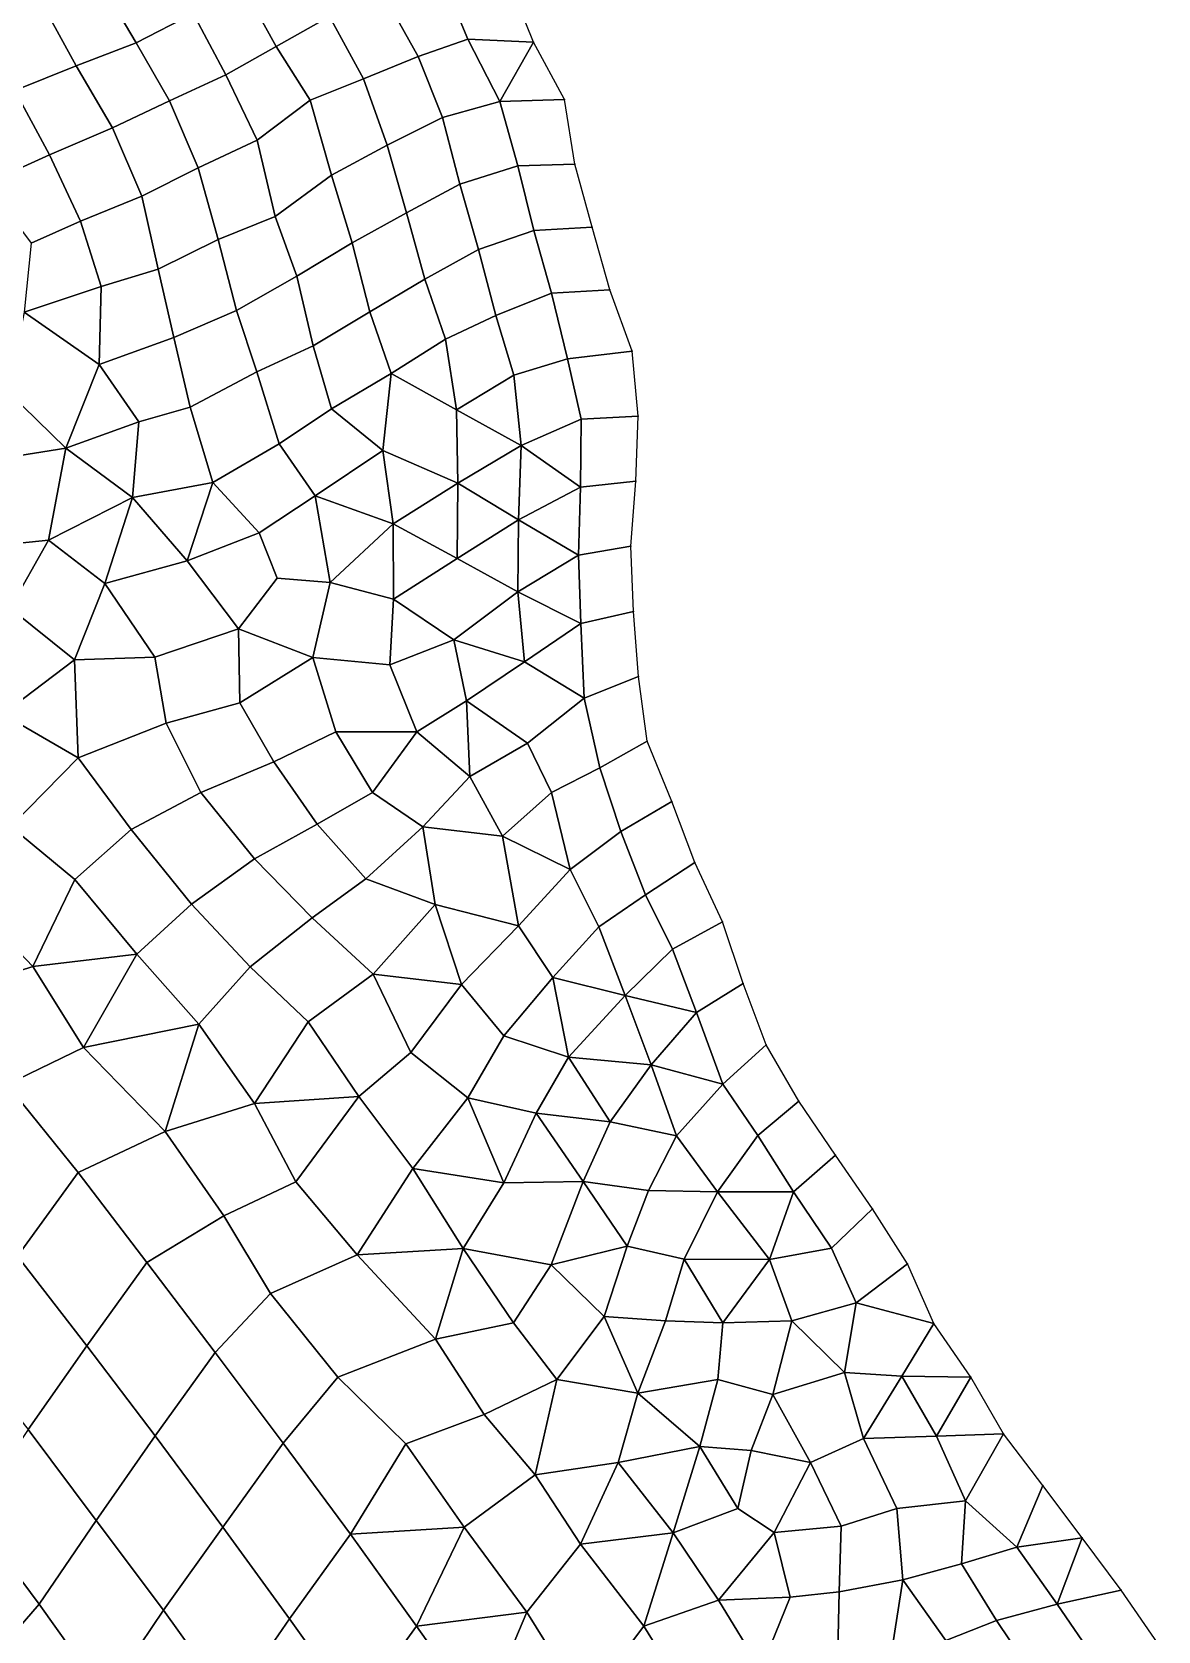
# Model space of a CAD drawing. Extents: x 727294 to 731543, y 8575035 to 8579824.
# Drawn here: x 730282.4 to 730627.6, y 8577800 to 8578290 of the extents above; entities that cross this region are included whole.
import ezdxf

# ---------------------------------------------------------------- set-up
doc = ezdxf.new("R2010")
doc.units = 0
for name, color, linetype in [('MESH_BOUND', 25, 'CONTINUOUS'), ('MESH_ELEMS', 250, 'CONTINUOUS'), ('MESH_NODES', 18, 'CONTINUOUS')]:
    doc.layers.add(name, color=color, linetype=linetype)

msp = doc.modelspace()

# ---------------------------------------------------------------- linework, layer by layer
at = {"layer": 'MESH_BOUND', "color": 25}
for points in [[(730436.16, 8578286.85, 38.15), (730428.71, 8578305.41, 38.17)], [(730445.63, 8578269.25, 38.17), (730436.16, 8578286.85, 38.15)], [(730448.81, 8578249.5, 38.17), (730445.63, 8578269.25, 38.17)], [(730454.07, 8578230.21, 38.17), (730448.81, 8578249.5, 38.17)], [(730459.48, 8578210.95, 38.17), (730454.07, 8578230.21, 38.17)], [(730466.41, 8578192.22, 38.17), (730459.48, 8578210.95, 38.17)], [(730468.24, 8578172.3, 38.17), (730466.41, 8578192.22, 38.17)], [(730467.49, 8578152.32, 38.17), (730468.24, 8578172.3, 38.17)], [(730465.99, 8578132.38, 38.17), (730467.49, 8578152.32, 38.17)], [(730466.78, 8578112.4, 38.17), (730465.99, 8578132.38, 38.17)], [(730468.34, 8578092.46, 38.17), (730466.78, 8578112.4, 38.17)], [(730470.93, 8578072.65, 38.17), (730468.34, 8578092.46, 38.17)], [(730478.52, 8578054.15, 38.17), (730470.93, 8578072.65, 38.17)], [(730485.62, 8578035.46, 38.17), (730478.52, 8578054.15, 38.17)], [(730494.08, 8578017.34, 38.17), (730485.62, 8578035.46, 38.17)], [(730500.43, 8577998.37, 38.17), (730494.08, 8578017.34, 38.17)], [(730507.42, 8577979.65, 38.17), (730500.43, 8577998.37, 38.17)], [(730517.44, 8577962.35, 38.17), (730507.42, 8577979.65, 38.17)], [(730528.73, 8577945.83, 38.17), (730517.44, 8577962.35, 38.17)], [(730540.05, 8577929.35, 38.17), (730528.73, 8577945.83, 38.17)], [(730550.73, 8577912.46, 38.12), (730540.05, 8577929.35, 38.17)], [(730558.89, 8577894.23, 38.12), (730550.73, 8577912.46, 38.12)], [(730570.22, 8577877.75, 37.99), (730558.89, 8577894.23, 38.12)], [(730580.16, 8577860.41, 37.8), (730570.22, 8577877.75, 37.99)], [(730592.3, 8577844.52, 37.68), (730580.16, 8577860.41, 37.8)], [(730604.31, 8577828.53, 38.04), (730592.3, 8577844.52, 37.68)], [(730616.3, 8577812.52, 38.15), (730604.31, 8577828.53, 38.04)], [(730627.58, 8577796.01, 38.17), (730616.3, 8577812.52, 38.15)]]:
    msp.add_polyline3d(points, dxfattribs=at)
at = {"layer": 'MESH_ELEMS', "color": 179}
for points in [[(730321.19, 8578314.13, 29.46), (730303.14, 8578305.53, 29.46), (730314.33, 8578286.64, 29.86), (730331.77, 8578295.63, 29.16)], [(730357.2, 8578285.58, 28.02), (730373.64, 8578294.71, 29.43), (730363.1, 8578312.8, 29.46), (730346.77, 8578304.66, 28.95)], [(730295.98, 8578279.6, 29.94), (730314.33, 8578286.64, 29.86), (730303.14, 8578305.53, 29.46), (730284.86, 8578299.88, 29.69)], [(730416.02, 8578287.8, 37.86), (730436.16, 8578286.85, 38.15), (730428.71, 8578305.41, 38.17), (730408.99, 8578304.77, 37.86)], [(730357.2, 8578285.58, 28.02), (730346.77, 8578304.66, 28.95), (730331.77, 8578295.63, 29.16), (730341.79, 8578276.82, 32.8)], [(730390.76, 8578300.47, 32.13), (730373.64, 8578294.71, 29.43), (730384.05, 8578275.6, 29.96), (730400.73, 8578282.46, 32.16)], [(730400.73, 8578282.46, 32.16), (730416.02, 8578287.8, 37.86), (730408.99, 8578304.77, 37.86), (730390.76, 8578300.47, 32.13)], [(730277.1, 8578272.01, 32.4), (730295.98, 8578279.6, 29.94), (730284.86, 8578299.88, 29.69), (730269.46, 8578292.37, 29.76)], [(730324.54, 8578268.92, 36.57), (730341.79, 8578276.82, 32.8), (730331.77, 8578295.63, 29.16), (730314.33, 8578286.64, 29.86)], [(730373.64, 8578294.71, 29.43), (730357.2, 8578285.58, 28.02), (730367.64, 8578269.08, 28.2), (730384.05, 8578275.6, 29.96)], [(730307.11, 8578260.65, 30.26), (730324.54, 8578268.92, 36.57), (730314.33, 8578286.64, 29.86), (730295.98, 8578279.6, 29.94)], [(730416.02, 8578287.8, 37.86), (730400.73, 8578282.46, 32.16), (730408.19, 8578263.77, 32.45), (730425.78, 8578268.72, 38.16)], [(730416.02, 8578287.8, 37.86), (730425.78, 8578268.72, 38.16), (730436.16, 8578286.85, 38.15), (730416.02, 8578287.8, 37.86)], [(730425.78, 8578268.72, 38.16), (730445.63, 8578269.25, 38.17), (730436.16, 8578286.85, 38.15), (730425.78, 8578268.72, 38.16)], [(730341.79, 8578276.82, 32.8), (730351.43, 8578256.84, 29.3), (730367.64, 8578269.08, 28.2), (730357.2, 8578285.58, 28.02)], [(730384.05, 8578275.6, 29.96), (730391.27, 8578255.29, 29.52), (730408.19, 8578263.77, 32.45), (730400.73, 8578282.46, 32.16)], [(730295.98, 8578279.6, 29.94), (730277.1, 8578272.01, 32.4), (730287.75, 8578252.33, 36.25), (730307.11, 8578260.65, 30.26)], [(730341.79, 8578276.82, 32.8), (730324.54, 8578268.92, 36.57), (730333.37, 8578248.31, 29.47), (730351.43, 8578256.84, 29.3)], [(730268.34, 8578243.53, 30.43), (730287.75, 8578252.33, 36.25), (730277.1, 8578272.01, 32.4), (730257.57, 8578268.27, 30.29)], [(730391.27, 8578255.29, 29.52), (730384.05, 8578275.6, 29.96), (730367.64, 8578269.08, 28.2), (730374.2, 8578246.08, 35.66)], [(730333.37, 8578248.31, 29.47), (730324.54, 8578268.92, 36.57), (730307.11, 8578260.65, 30.26), (730316.06, 8578239.69, 29.57)], [(730374.2, 8578246.08, 35.66), (730367.64, 8578269.08, 28.2), (730351.43, 8578256.84, 29.3), (730356.97, 8578233.4, 29.62)], [(730431.31, 8578248.98, 38.17), (730425.78, 8578268.72, 38.16), (730408.19, 8578263.77, 32.45), (730413.58, 8578243.35, 31.84)], [(730445.63, 8578269.25, 38.17), (730425.78, 8578268.72, 38.16), (730431.31, 8578248.98, 38.17), (730448.81, 8578249.5, 38.17)], [(730413.58, 8578243.35, 31.84), (730408.19, 8578263.77, 32.45), (730391.27, 8578255.29, 29.52), (730397.15, 8578234.61, 29.39)], [(730316.06, 8578239.69, 29.57), (730307.11, 8578260.65, 30.26), (730287.75, 8578252.33, 36.25), (730297.25, 8578232.03, 29.74)], [(730356.97, 8578233.4, 29.62), (730351.43, 8578256.84, 29.3), (730333.37, 8578248.31, 29.47), (730339.47, 8578226.43, 29.6)], [(730287.75, 8578252.33, 36.25), (730268.34, 8578243.53, 30.43), (730282.16, 8578225.31, 29.91), (730297.25, 8578232.03, 29.74)], [(730397.15, 8578234.61, 29.39), (730391.27, 8578255.29, 29.52), (730374.2, 8578246.08, 35.66), (730380.56, 8578225.32, 35.93)], [(730339.47, 8578226.43, 29.6), (730333.37, 8578248.31, 29.47), (730316.06, 8578239.69, 29.57), (730321.12, 8578217.32, 29.95)], [(730436.25, 8578229.19, 38.11), (730431.31, 8578248.98, 38.17), (730413.58, 8578243.35, 31.84), (730419.24, 8578223.29, 32.09)], [(730436.25, 8578229.19, 38.11), (730454.07, 8578230.21, 38.17), (730448.81, 8578249.5, 38.17), (730431.31, 8578248.98, 38.17)], [(730356.97, 8578233.4, 29.62), (730363.6, 8578215.17, 29.76), (730380.56, 8578225.32, 35.93), (730374.2, 8578246.08, 35.66)], [(730397.15, 8578234.61, 29.39), (730402.77, 8578214.28, 28.49), (730419.24, 8578223.29, 32.09), (730413.58, 8578243.35, 31.84)], [(730321.12, 8578217.32, 29.95), (730316.06, 8578239.69, 29.57), (730297.25, 8578232.03, 29.74), (730303.56, 8578211.95, 30.16)], [(730303.56, 8578211.95, 30.16), (730297.25, 8578232.03, 29.74), (730282.16, 8578225.31, 29.91), (730279.99, 8578204.12, 30.34)], [(730339.47, 8578226.43, 29.6), (730345.13, 8578204.65, 29.69), (730363.6, 8578215.17, 29.76), (730356.97, 8578233.4, 29.62)], [(730380.56, 8578225.32, 35.93), (730385.94, 8578204.2, 34.57), (730402.77, 8578214.28, 28.49), (730397.15, 8578234.61, 29.39)], [(730441.64, 8578209.97, 38.1), (730436.25, 8578229.19, 38.11), (730419.24, 8578223.29, 32.09), (730424.59, 8578203.1, 32.81)], [(730441.64, 8578209.97, 38.1), (730459.48, 8578210.95, 38.17), (730454.07, 8578230.21, 38.17), (730436.25, 8578229.19, 38.11)], [(730321.12, 8578217.32, 29.95), (730325.92, 8578196.4, 30.16), (730345.13, 8578204.65, 29.69), (730339.47, 8578226.43, 29.6)], [(730363.6, 8578215.17, 29.76), (730368.63, 8578193.82, 30.92), (730385.94, 8578204.2, 34.57), (730380.56, 8578225.32, 35.93)], [(730424.59, 8578203.1, 32.81), (730419.24, 8578223.29, 32.09), (730402.77, 8578214.28, 28.49), (730409.12, 8578195.87, 29.11)], [(730325.92, 8578196.4, 30.16), (730321.12, 8578217.32, 29.95), (730303.56, 8578211.95, 30.16), (730303.03, 8578188.08, 30.37)], [(730345.13, 8578204.65, 29.69), (730351.31, 8578185.81, 29.77), (730368.63, 8578193.82, 30.92), (730363.6, 8578215.17, 29.76)], [(730409.12, 8578195.87, 29.11), (730402.77, 8578214.28, 28.49), (730385.94, 8578204.2, 34.57), (730392.45, 8578185.29, 29.62)], [(730303.03, 8578188.08, 30.37), (730303.56, 8578211.95, 30.16), (730279.99, 8578204.12, 30.34), (730303.03, 8578188.08, 30.37)], [(730424.59, 8578203.1, 32.81), (730430.1, 8578184.84, 33.13), (730446.57, 8578189.87, 38.17), (730441.64, 8578209.97, 38.1)], [(730446.57, 8578189.87, 38.17), (730466.41, 8578192.22, 38.17), (730459.48, 8578210.95, 38.17), (730441.64, 8578209.97, 38.1)], [(730275.11, 8578179.67, 30.57), (730292.77, 8578162.45, 30.58), (730303.03, 8578188.08, 30.37), (730279.99, 8578204.12, 30.34)], [(730351.31, 8578185.81, 29.77), (730345.13, 8578204.65, 29.69), (730325.92, 8578196.4, 30.16), (730330.87, 8578175.03, 30.27)], [(730392.45, 8578185.29, 29.62), (730385.94, 8578204.2, 34.57), (730368.63, 8578193.82, 30.92), (730374.19, 8578174.48, 29.88)], [(730430.1, 8578184.84, 33.13), (730424.59, 8578203.1, 32.81), (730409.12, 8578195.87, 29.11), (730412.57, 8578174.2, 29.53)], [(730325.92, 8578196.4, 30.16), (730303.03, 8578188.08, 30.37), (730315.18, 8578170.56, 30.17), (730330.87, 8578175.03, 30.27)], [(730374.19, 8578174.48, 29.88), (730368.63, 8578193.82, 30.92), (730351.31, 8578185.81, 29.77), (730358.16, 8578163.75, 30.23)], [(730392.45, 8578185.29, 29.62), (730412.57, 8578174.2, 29.53), (730409.12, 8578195.87, 29.11), (730392.45, 8578185.29, 29.62)], [(730303.03, 8578188.08, 30.37), (730292.77, 8578162.45, 30.58), (730315.18, 8578170.56, 30.17), (730303.03, 8578188.08, 30.37)], [(730450.78, 8578171.37, 38.17), (730446.57, 8578189.87, 38.17), (730430.1, 8578184.84, 33.13), (730432.33, 8578163.29, 32.63)], [(730450.78, 8578171.37, 38.17), (730468.24, 8578172.3, 38.17), (730466.41, 8578192.22, 38.17), (730446.57, 8578189.87, 38.17)], [(730358.16, 8578163.75, 30.23), (730351.31, 8578185.81, 29.77), (730330.87, 8578175.03, 30.27), (730337.86, 8578151.93, 30.39)], [(730374.19, 8578174.48, 29.88), (730389.91, 8578161.7, 29.18), (730392.45, 8578185.29, 29.62), (730374.19, 8578174.48, 29.88)], [(730412.57, 8578174.2, 29.53), (730392.45, 8578185.29, 29.62), (730389.91, 8578161.7, 29.18), (730412.92, 8578151.77, 29.58)], [(730430.1, 8578184.84, 33.13), (730412.57, 8578174.2, 29.53), (730432.33, 8578163.29, 32.63), (730430.1, 8578184.84, 33.13)], [(730292.77, 8578162.45, 30.58), (730275.11, 8578179.67, 30.57), (730266.43, 8578158.24, 30.69), (730292.77, 8578162.45, 30.58)], [(730315.18, 8578170.56, 30.17), (730313.23, 8578147.33, 30.27), (730337.86, 8578151.93, 30.39), (730330.87, 8578175.03, 30.27)], [(730369.23, 8578147.79, 29.37), (730389.91, 8578161.7, 29.18), (730374.19, 8578174.48, 29.88), (730358.16, 8578163.75, 30.23)], [(730412.57, 8578174.2, 29.53), (730412.92, 8578151.77, 29.58), (730432.33, 8578163.29, 32.63), (730412.57, 8578174.2, 29.53)], [(730313.23, 8578147.33, 30.27), (730315.18, 8578170.56, 30.17), (730292.77, 8578162.45, 30.58), (730313.23, 8578147.33, 30.27)], [(730450.54, 8578150.5, 38.12), (730450.78, 8578171.37, 38.17), (730432.33, 8578163.29, 32.63), (730450.54, 8578150.5, 38.12)], [(730467.49, 8578152.32, 38.17), (730468.24, 8578172.3, 38.17), (730450.78, 8578171.37, 38.17), (730450.54, 8578150.5, 38.12)], [(730352.03, 8578136.5, 29.96), (730369.23, 8578147.79, 29.37), (730358.16, 8578163.75, 30.23), (730337.86, 8578151.93, 30.39)], [(730432.33, 8578163.29, 32.63), (730412.92, 8578151.77, 29.58), (730431.5, 8578140.48, 32.25), (730432.33, 8578163.29, 32.63)], [(730432.33, 8578163.29, 32.63), (730431.5, 8578140.48, 32.25), (730450.54, 8578150.5, 38.12), (730432.33, 8578163.29, 32.63)], [(730287.48, 8578134.28, 30.62), (730292.77, 8578162.45, 30.58), (730266.43, 8578158.24, 30.69), (730260.68, 8578131.52, 30.62)], [(730287.48, 8578134.28, 30.62), (730313.23, 8578147.33, 30.27), (730292.77, 8578162.45, 30.58), (730287.48, 8578134.28, 30.62)], [(730389.91, 8578161.7, 29.18), (730369.23, 8578147.79, 29.37), (730393.08, 8578139.22, 29.53), (730389.91, 8578161.7, 29.18)], [(730412.92, 8578151.77, 29.58), (730389.91, 8578161.7, 29.18), (730393.08, 8578139.22, 29.53), (730412.92, 8578151.77, 29.58)], [(730313.23, 8578147.33, 30.27), (730329.98, 8578127.87, 30.25), (730337.86, 8578151.93, 30.39), (730313.23, 8578147.33, 30.27)], [(730337.86, 8578151.93, 30.39), (730329.98, 8578127.87, 30.25), (730352.03, 8578136.5, 29.96), (730337.86, 8578151.93, 30.39)], [(730393.08, 8578139.22, 29.53), (730412.78, 8578128.63, 29.77), (730412.92, 8578151.77, 29.58), (730393.08, 8578139.22, 29.53)], [(730412.78, 8578128.63, 29.77), (730431.5, 8578140.48, 32.25), (730412.92, 8578151.77, 29.58), (730412.78, 8578128.63, 29.77)], [(730431.5, 8578140.48, 32.25), (730449.89, 8578129.64, 37.57), (730450.54, 8578150.5, 38.12), (730431.5, 8578140.48, 32.25)], [(730465.99, 8578132.38, 38.17), (730467.49, 8578152.32, 38.17), (730450.54, 8578150.5, 38.12), (730449.89, 8578129.64, 37.57)], [(730304.7, 8578120.93, 30.44), (730313.23, 8578147.33, 30.27), (730287.48, 8578134.28, 30.62), (730304.7, 8578120.93, 30.44)], [(730304.7, 8578120.93, 30.44), (730329.98, 8578127.87, 30.25), (730313.23, 8578147.33, 30.27), (730304.7, 8578120.93, 30.44)], [(730373.81, 8578121.26, 29.94), (730369.23, 8578147.79, 29.37), (730352.03, 8578136.5, 29.96), (730357.53, 8578122.56, 29.42)], [(730369.23, 8578147.79, 29.37), (730373.81, 8578121.26, 29.94), (730393.08, 8578139.22, 29.53), (730369.23, 8578147.79, 29.37)], [(730393.08, 8578139.22, 29.53), (730373.81, 8578121.26, 29.94), (730393.18, 8578116.17, 30.03), (730393.08, 8578139.22, 29.53)], [(730393.18, 8578116.17, 30.03), (730412.78, 8578128.63, 29.77), (730393.08, 8578139.22, 29.53), (730393.18, 8578116.17, 30.03)], [(730431.5, 8578140.48, 32.25), (730412.78, 8578128.63, 29.77), (730431.3, 8578118.4, 32.3), (730431.5, 8578140.48, 32.25)], [(730431.3, 8578118.4, 32.3), (730449.89, 8578129.64, 37.57), (730431.5, 8578140.48, 32.25), (730431.3, 8578118.4, 32.3)], [(730287.48, 8578134.28, 30.62), (730260.68, 8578131.52, 30.62), (730275.7, 8578113.38, 30.69), (730287.48, 8578134.28, 30.62)], [(730275.7, 8578113.38, 30.69), (730295.41, 8578097.6, 30.39), (730304.7, 8578120.93, 30.44), (730287.48, 8578134.28, 30.62)], [(730329.98, 8578127.87, 30.25), (730345.66, 8578107.08, 29.95), (730357.53, 8578122.56, 29.42), (730352.03, 8578136.5, 29.96)], [(730449.89, 8578129.64, 37.57), (730431.3, 8578118.4, 32.3), (730450.67, 8578108.76, 36.65), (730449.89, 8578129.64, 37.57)], [(730466.78, 8578112.4, 38.17), (730465.99, 8578132.38, 38.17), (730449.89, 8578129.64, 37.57), (730450.67, 8578108.76, 36.65)], [(730329.98, 8578127.87, 30.25), (730304.7, 8578120.93, 30.44), (730320.08, 8578098.36, 30.17), (730345.66, 8578107.08, 29.95)], [(730411.71, 8578103.66, 29.5), (730431.3, 8578118.4, 32.3), (730412.78, 8578128.63, 29.77), (730393.18, 8578116.17, 30.03)], [(730295.41, 8578097.6, 30.39), (730320.08, 8578098.36, 30.17), (730304.7, 8578120.93, 30.44), (730295.41, 8578097.6, 30.39)], [(730368.48, 8578098.34, 30.44), (730373.81, 8578121.26, 29.94), (730357.53, 8578122.56, 29.42), (730345.66, 8578107.08, 29.95)], [(730393.18, 8578116.17, 30.03), (730373.81, 8578121.26, 29.94), (730368.48, 8578098.34, 30.44), (730392.11, 8578096.09, 30.17)], [(730411.71, 8578103.66, 29.5), (730393.18, 8578116.17, 30.03), (730392.11, 8578096.09, 30.17), (730411.71, 8578103.66, 29.5)], [(730411.71, 8578103.66, 29.5), (730433.35, 8578096.98, 32.52), (730431.3, 8578118.4, 32.3), (730411.71, 8578103.66, 29.5)], [(730450.67, 8578108.76, 36.65), (730431.3, 8578118.4, 32.3), (730433.35, 8578096.98, 32.52), (730450.67, 8578108.76, 36.65)], [(730273.43, 8578080.89, 30.61), (730295.41, 8578097.6, 30.39), (730275.7, 8578113.38, 30.69), (730260.02, 8578101.18, 30.61)], [(730450.67, 8578108.76, 36.65), (730451.64, 8578085.85, 34.9), (730468.34, 8578092.46, 38.17), (730466.78, 8578112.4, 38.17)], [(730346.11, 8578084.37, 30.05), (730345.66, 8578107.08, 29.95), (730320.08, 8578098.36, 30.17), (730323.48, 8578078.16, 30.13)], [(730345.66, 8578107.08, 29.95), (730346.11, 8578084.37, 30.05), (730368.48, 8578098.34, 30.44), (730345.66, 8578107.08, 29.95)], [(730450.67, 8578108.76, 36.65), (730433.35, 8578096.98, 32.52), (730451.64, 8578085.85, 34.9), (730450.67, 8578108.76, 36.65)], [(730415.62, 8578085.03, 29.75), (730411.71, 8578103.66, 29.5), (730392.11, 8578096.09, 30.17), (730400.33, 8578075.55, 29.63)], [(730411.71, 8578103.66, 29.5), (730415.62, 8578085.03, 29.75), (730433.35, 8578096.98, 32.52), (730411.71, 8578103.66, 29.5)], [(730296.59, 8578067.53, 30.57), (730295.41, 8578097.6, 30.39), (730273.43, 8578080.89, 30.61), (730296.59, 8578067.53, 30.57)], [(730323.48, 8578078.16, 30.13), (730320.08, 8578098.36, 30.17), (730295.41, 8578097.6, 30.39), (730296.59, 8578067.53, 30.57)], [(730356.52, 8578066.29, 30.04), (730375.57, 8578075.51, 29.77), (730368.48, 8578098.34, 30.44), (730346.11, 8578084.37, 30.05)], [(730375.57, 8578075.51, 29.77), (730400.33, 8578075.55, 29.63), (730392.11, 8578096.09, 30.17), (730368.48, 8578098.34, 30.44)], [(730434.3, 8578072.08, 31.6), (730451.64, 8578085.85, 34.9), (730433.35, 8578096.98, 32.52), (730415.62, 8578085.03, 29.75)], [(730470.93, 8578072.65, 38.17), (730468.34, 8578092.46, 38.17), (730451.64, 8578085.85, 34.9), (730456.48, 8578064.48, 35.66)], [(730416.62, 8578061.81, 30.04), (730415.62, 8578085.03, 29.75), (730400.33, 8578075.55, 29.63), (730416.62, 8578061.81, 30.04)], [(730434.3, 8578072.08, 31.6), (730415.62, 8578085.03, 29.75), (730416.62, 8578061.81, 30.04), (730434.3, 8578072.08, 31.6)], [(730456.48, 8578064.48, 35.66), (730451.64, 8578085.85, 34.9), (730434.3, 8578072.08, 31.6), (730441.63, 8578056.91, 32.48)], [(730273.43, 8578080.89, 30.61), (730256.25, 8578067.87, 30.91), (730275.93, 8578046.55, 30.96), (730296.59, 8578067.53, 30.57)], [(730346.11, 8578084.37, 30.05), (730323.48, 8578078.16, 30.13), (730334.13, 8578056.97, 30.29), (730356.52, 8578066.29, 30.04)], [(730323.48, 8578078.16, 30.13), (730296.59, 8578067.53, 30.57), (730312.82, 8578045.61, 30.66), (730334.13, 8578056.97, 30.29)], [(730369.85, 8578047.27, 31), (730386.79, 8578056.91, 30.95), (730375.57, 8578075.51, 29.77), (730356.52, 8578066.29, 30.04)], [(730386.79, 8578056.91, 30.95), (730400.33, 8578075.55, 29.63), (730375.57, 8578075.51, 29.77), (730386.79, 8578056.91, 30.95)], [(730400.33, 8578075.55, 29.63), (730386.79, 8578056.91, 30.95), (730402.22, 8578046.44, 29.56), (730416.62, 8578061.81, 30.04)], [(730416.62, 8578061.81, 30.04), (730426.62, 8578043.56, 30.43), (730441.63, 8578056.91, 32.48), (730434.3, 8578072.08, 31.6)], [(730456.48, 8578064.48, 35.66), (730462.93, 8578044.94, 34.38), (730478.52, 8578054.15, 38.17), (730470.93, 8578072.65, 38.17)], [(730275.93, 8578046.55, 30.96), (730295.55, 8578030.3, 30.77), (730312.82, 8578045.61, 30.66), (730296.59, 8578067.53, 30.57)], [(730350.63, 8578036.59, 30.3), (730369.85, 8578047.27, 31), (730356.52, 8578066.29, 30.04), (730334.13, 8578056.97, 30.29)], [(730426.62, 8578043.56, 30.43), (730416.62, 8578061.81, 30.04), (730402.22, 8578046.44, 29.56), (730426.62, 8578043.56, 30.43)], [(730462.93, 8578044.94, 34.38), (730456.48, 8578064.48, 35.66), (730441.63, 8578056.91, 32.48), (730447.4, 8578033.3, 32.12)], [(730334.13, 8578056.97, 30.29), (730312.82, 8578045.61, 30.66), (730331.32, 8578022.73, 30.76), (730350.63, 8578036.59, 30.3)], [(730384.72, 8578030.52, 36.81), (730402.22, 8578046.44, 29.56), (730386.79, 8578056.91, 30.95), (730369.85, 8578047.27, 31)], [(730426.62, 8578043.56, 30.43), (730447.4, 8578033.3, 32.12), (730441.63, 8578056.91, 32.48), (730426.62, 8578043.56, 30.43)], [(730485.62, 8578035.46, 38.17), (730478.52, 8578054.15, 38.17), (730462.93, 8578044.94, 34.38), (730470.49, 8578025.55, 34.52)], [(730260.04, 8578027.21, 30.87), (730282.61, 8578003.58, 30.74), (730295.55, 8578030.3, 30.77), (730275.93, 8578046.55, 30.96)], [(730295.55, 8578030.3, 30.77), (730314.49, 8578007.42, 30.95), (730331.32, 8578022.73, 30.76), (730312.82, 8578045.61, 30.66)], [(730369.85, 8578047.27, 31), (730350.63, 8578036.59, 30.3), (730368.25, 8578018.55, 30.08), (730384.72, 8578030.52, 36.81)], [(730402.22, 8578046.44, 29.56), (730384.72, 8578030.52, 36.81), (730405.95, 8578022.61, 33.68), (730402.22, 8578046.44, 29.56)], [(730405.95, 8578022.61, 33.68), (730431.5, 8578016.05, 34.85), (730426.62, 8578043.56, 30.43), (730402.22, 8578046.44, 29.56)], [(730426.62, 8578043.56, 30.43), (730431.5, 8578016.05, 34.85), (730447.4, 8578033.3, 32.12), (730426.62, 8578043.56, 30.43)], [(730447.4, 8578033.3, 32.12), (730456.19, 8578015.73, 33.19), (730470.49, 8578025.55, 34.52), (730462.93, 8578044.94, 34.38)], [(730349.3, 8578003.51, 30.37), (730368.25, 8578018.55, 30.08), (730350.63, 8578036.59, 30.3), (730331.32, 8578022.73, 30.76)], [(730456.19, 8578015.73, 33.19), (730447.4, 8578033.3, 32.12), (730431.5, 8578016.05, 34.85), (730442.01, 8578000.2, 29.87)], [(730470.49, 8578025.55, 34.52), (730478.74, 8578008.95, 34.76), (730494.08, 8578017.34, 38.17), (730485.62, 8578035.46, 38.17)], [(730252.06, 8577993.65, 30.77), (730282.61, 8578003.58, 30.74), (730260.04, 8578027.21, 30.87), (730252.06, 8577993.65, 30.77)], [(730314.49, 8578007.42, 30.95), (730295.55, 8578030.3, 30.77), (730282.61, 8578003.58, 30.74), (730314.49, 8578007.42, 30.95)], [(730384.72, 8578030.52, 36.81), (730368.25, 8578018.55, 30.08), (730386.98, 8578001.21, 29.18), (730405.95, 8578022.61, 33.68)], [(730314.49, 8578007.42, 30.95), (730333.49, 8577985.98, 30.43), (730349.3, 8578003.51, 30.37), (730331.32, 8578022.73, 30.76)], [(730405.95, 8578022.61, 33.68), (730386.98, 8578001.21, 29.18), (730414.09, 8577998.06, 30.29), (730405.95, 8578022.61, 33.68)], [(730405.95, 8578022.61, 33.68), (730414.09, 8577998.06, 30.29), (730431.5, 8578016.05, 34.85), (730405.95, 8578022.61, 33.68)], [(730456.19, 8578015.73, 33.19), (730464.23, 8577994.76, 33.52), (730478.74, 8578008.95, 34.76), (730470.49, 8578025.55, 34.52)], [(730367.05, 8577986.6, 30.18), (730386.98, 8578001.21, 29.18), (730368.25, 8578018.55, 30.08), (730349.3, 8578003.51, 30.37)], [(730500.43, 8577998.37, 38.17), (730494.08, 8578017.34, 38.17), (730478.74, 8578008.95, 34.76), (730486.06, 8577989.56, 34.84)], [(730442.01, 8578000.2, 29.87), (730431.5, 8578016.05, 34.85), (730414.09, 8577998.06, 30.29), (730427.08, 8577982.41, 30.21)], [(730464.23, 8577994.76, 33.52), (730456.19, 8578015.73, 33.19), (730442.01, 8578000.2, 29.87), (730464.23, 8577994.76, 33.52)], [(730298.19, 8577978.78, 30.83), (730314.49, 8578007.42, 30.95), (730282.61, 8578003.58, 30.74), (730298.19, 8577978.78, 30.83)], [(730314.49, 8578007.42, 30.95), (730298.19, 8577978.78, 30.83), (730333.49, 8577985.98, 30.43), (730314.49, 8578007.42, 30.95)], [(730478.74, 8578008.95, 34.76), (730464.23, 8577994.76, 33.52), (730486.06, 8577989.56, 34.84), (730478.74, 8578008.95, 34.76)], [(730282.61, 8578003.58, 30.74), (730252.06, 8577993.65, 30.77), (730274.76, 8577967.44, 31.13), (730298.19, 8577978.78, 30.83)], [(730333.49, 8577985.98, 30.43), (730350.65, 8577961.64, 30.87), (730367.05, 8577986.6, 30.18), (730349.3, 8578003.51, 30.37)], [(730367.05, 8577986.6, 30.18), (730382.6, 8577963.79, 29.99), (730398.56, 8577977.26, 29.36), (730386.98, 8578001.21, 29.18)], [(730398.56, 8577977.26, 29.36), (730414.09, 8577998.06, 30.29), (730386.98, 8578001.21, 29.18), (730398.56, 8577977.26, 29.36)], [(730427.08, 8577982.41, 30.21), (730414.09, 8577998.06, 30.29), (730398.56, 8577977.26, 29.36), (730415.96, 8577963.34, 29.22)], [(730427.08, 8577982.41, 30.21), (730446.86, 8577975.87, 30.17), (730442.01, 8578000.2, 29.87), (730427.08, 8577982.41, 30.21)], [(730442.01, 8578000.2, 29.87), (730446.86, 8577975.87, 30.17), (730464.23, 8577994.76, 33.52), (730442.01, 8578000.2, 29.87)], [(730507.42, 8577979.65, 38.17), (730500.43, 8577998.37, 38.17), (730486.06, 8577989.56, 34.84), (730494.15, 8577967.5, 35.01)], [(730446.86, 8577975.87, 30.17), (730472.22, 8577973.5, 31.52), (730464.23, 8577994.76, 33.52), (730446.86, 8577975.87, 30.17)], [(730472.22, 8577973.5, 31.52), (730486.06, 8577989.56, 34.84), (730464.23, 8577994.76, 33.52), (730472.22, 8577973.5, 31.52)], [(730494.15, 8577967.5, 35.01), (730486.06, 8577989.56, 34.84), (730472.22, 8577973.5, 31.52), (730494.15, 8577967.5, 35.01)], [(730298.19, 8577978.78, 30.83), (730323.19, 8577953.08, 31.07), (730333.49, 8577985.98, 30.43), (730298.19, 8577978.78, 30.83)], [(730350.65, 8577961.64, 30.87), (730333.49, 8577985.98, 30.43), (730323.19, 8577953.08, 31.07), (730350.65, 8577961.64, 30.87)], [(730350.65, 8577961.64, 30.87), (730382.6, 8577963.79, 29.99), (730367.05, 8577986.6, 30.18), (730350.65, 8577961.64, 30.87)], [(730436.98, 8577958.62, 29.37), (730446.86, 8577975.87, 30.17), (730427.08, 8577982.41, 30.21), (730415.96, 8577963.34, 29.22)], [(730296.58, 8577940.49, 31.19), (730323.19, 8577953.08, 31.07), (730298.19, 8577978.78, 30.83), (730274.76, 8577967.44, 31.13)], [(730382.6, 8577963.79, 29.99), (730399.16, 8577941.68, 30.67), (730415.96, 8577963.34, 29.22), (730398.56, 8577977.26, 29.36)], [(730517.44, 8577962.35, 38.17), (730507.42, 8577979.65, 38.17), (730494.15, 8577967.5, 35.01), (730504.88, 8577951.82, 34.9)], [(730436.98, 8577958.62, 29.37), (730459.65, 8577956.01, 31.07), (730446.86, 8577975.87, 30.17), (730436.98, 8577958.62, 29.37)], [(730459.65, 8577956.01, 31.07), (730472.22, 8577973.5, 31.52), (730446.86, 8577975.87, 30.17), (730459.65, 8577956.01, 31.07)], [(730472.22, 8577973.5, 31.52), (730459.65, 8577956.01, 31.07), (730479.97, 8577951.68, 32.08), (730472.22, 8577973.5, 31.52)], [(730472.22, 8577973.5, 31.52), (730479.97, 8577951.68, 32.08), (730494.15, 8577967.5, 35.01), (730472.22, 8577973.5, 31.52)], [(730256.32, 8577941.83, 31.15), (730277.95, 8577914.87, 30.97), (730296.58, 8577940.49, 31.19), (730274.76, 8577967.44, 31.13)], [(730504.88, 8577951.82, 34.9), (730494.15, 8577967.5, 35.01), (730479.97, 8577951.68, 32.08), (730492.52, 8577934.57, 33.44)], [(730350.65, 8577961.64, 30.87), (730363.29, 8577937.64, 30.87), (730382.6, 8577963.79, 29.99), (730350.65, 8577961.64, 30.87)], [(730363.29, 8577937.64, 30.87), (730382.12, 8577915.24, 30.7), (730399.16, 8577941.68, 30.67), (730382.6, 8577963.79, 29.99)], [(730415.96, 8577963.34, 29.22), (730399.16, 8577941.68, 30.67), (730427.04, 8577937.31, 30.44), (730415.96, 8577963.34, 29.22)], [(730436.98, 8577958.62, 29.37), (730415.96, 8577963.34, 29.22), (730427.04, 8577937.31, 30.44), (730436.98, 8577958.62, 29.37)], [(730504.88, 8577951.82, 34.9), (730515.8, 8577934.52, 34.84), (730528.73, 8577945.83, 38.17), (730517.44, 8577962.35, 38.17)], [(730350.65, 8577961.64, 30.87), (730323.19, 8577953.08, 31.07), (730341.21, 8577927.2, 30.97), (730363.29, 8577937.64, 30.87)], [(730436.98, 8577958.62, 29.37), (730427.04, 8577937.31, 30.44), (730451.33, 8577937.75, 29.35), (730436.98, 8577958.62, 29.37)], [(730451.33, 8577937.75, 29.35), (730459.65, 8577956.01, 31.07), (730436.98, 8577958.62, 29.37), (730451.33, 8577937.75, 29.35)], [(730317.63, 8577912.92, 30.97), (730341.21, 8577927.2, 30.97), (730323.19, 8577953.08, 31.07), (730296.58, 8577940.49, 31.19)], [(730471.37, 8577935.01, 31.29), (730479.97, 8577951.68, 32.08), (730459.65, 8577956.01, 31.07), (730451.33, 8577937.75, 29.35)], [(730492.52, 8577934.57, 33.44), (730479.97, 8577951.68, 32.08), (730471.37, 8577935.01, 31.29), (730492.52, 8577934.57, 33.44)], [(730515.8, 8577934.52, 34.84), (730504.88, 8577951.82, 34.9), (730492.52, 8577934.57, 33.44), (730515.8, 8577934.52, 34.84)], [(730540.05, 8577929.35, 38.17), (730528.73, 8577945.83, 38.17), (730515.8, 8577934.52, 34.84), (730527.46, 8577917.32, 35.43)], [(730277.95, 8577914.87, 30.97), (730299.2, 8577887.41, 31.06), (730317.63, 8577912.92, 30.97), (730296.58, 8577940.49, 31.19)], [(730382.12, 8577915.24, 30.7), (730414.59, 8577917.14, 30.7), (730399.16, 8577941.68, 30.67), (730382.12, 8577915.24, 30.7)], [(730427.04, 8577937.31, 30.44), (730399.16, 8577941.68, 30.67), (730414.59, 8577917.14, 30.7), (730427.04, 8577937.31, 30.44)], [(730441.58, 8577912.19, 30.33), (730451.33, 8577937.75, 29.35), (730427.04, 8577937.31, 30.44), (730414.59, 8577917.14, 30.7)], [(730464.87, 8577917.89, 30.58), (730451.33, 8577937.75, 29.35), (730441.58, 8577912.19, 30.33), (730464.87, 8577917.89, 30.58)], [(730451.33, 8577937.75, 29.35), (730464.87, 8577917.89, 30.58), (730471.37, 8577935.01, 31.29), (730451.33, 8577937.75, 29.35)], [(730363.29, 8577937.64, 30.87), (730341.21, 8577927.2, 30.97), (730355.54, 8577903.37, 31.08), (730382.12, 8577915.24, 30.7)], [(730482.3, 8577913.91, 31.16), (730492.52, 8577934.57, 33.44), (730471.37, 8577935.01, 31.29), (730464.87, 8577917.89, 30.58)], [(730492.52, 8577934.57, 33.44), (730482.3, 8577913.91, 31.16), (730508.49, 8577913.84, 33.69), (730492.52, 8577934.57, 33.44)], [(730508.49, 8577913.84, 33.69), (730515.8, 8577934.52, 34.84), (730492.52, 8577934.57, 33.44), (730508.49, 8577913.84, 33.69)], [(730515.8, 8577934.52, 34.84), (730508.49, 8577913.84, 33.69), (730527.46, 8577917.32, 35.43), (730515.8, 8577934.52, 34.84)], [(730527.46, 8577917.32, 35.43), (730535.01, 8577900.5, 35.19), (730550.73, 8577912.46, 38.12), (730540.05, 8577929.35, 38.17)], [(730355.54, 8577903.37, 31.08), (730341.21, 8577927.2, 30.97), (730317.63, 8577912.92, 30.97), (730338.59, 8577885.28, 31.02)], [(730259.59, 8577888.85, 31.26), (730281.2, 8577861.7, 31.06), (730299.2, 8577887.41, 31.06), (730277.95, 8577914.87, 30.97)], [(730376.19, 8577877.8, 31.17), (730406.08, 8577889.38, 30.85), (730382.12, 8577915.24, 30.7), (730355.54, 8577903.37, 31.08)], [(730414.59, 8577917.14, 30.7), (730382.12, 8577915.24, 30.7), (730406.08, 8577889.38, 30.85), (730414.59, 8577917.14, 30.7)], [(730414.59, 8577917.14, 30.7), (730406.08, 8577889.38, 30.85), (730429.96, 8577894.45, 30.95), (730414.59, 8577917.14, 30.7)], [(730441.58, 8577912.19, 30.33), (730414.59, 8577917.14, 30.7), (730429.96, 8577894.45, 30.95), (730441.58, 8577912.19, 30.33)], [(730464.87, 8577917.89, 30.58), (730441.58, 8577912.19, 30.33), (730457.83, 8577896.34, 30.45), (730464.87, 8577917.89, 30.58)], [(730476.63, 8577895.07, 30.54), (730482.3, 8577913.91, 31.16), (730464.87, 8577917.89, 30.58), (730457.83, 8577896.34, 30.45)], [(730494.16, 8577894.41, 30.87), (730482.3, 8577913.91, 31.16), (730476.63, 8577895.07, 30.54), (730494.16, 8577894.41, 30.87)], [(730494.16, 8577894.41, 30.87), (730508.49, 8577913.84, 33.69), (730482.3, 8577913.91, 31.16), (730494.16, 8577894.41, 30.87)], [(730508.49, 8577913.84, 33.69), (730494.16, 8577894.41, 30.87), (730515.34, 8577895.02, 32.82), (730508.49, 8577913.84, 33.69)], [(730527.46, 8577917.32, 35.43), (730508.49, 8577913.84, 33.69), (730515.34, 8577895.02, 32.82), (730535.01, 8577900.5, 35.19)], [(730299.2, 8577887.41, 31.06), (730320.1, 8577859.74, 31.21), (730338.59, 8577885.28, 31.02), (730317.63, 8577912.92, 30.97)], [(730457.83, 8577896.34, 30.45), (730441.58, 8577912.19, 30.33), (730429.96, 8577894.45, 30.95), (730443.24, 8577877.01, 30.97)], [(730558.89, 8577894.23, 38.12), (730550.73, 8577912.46, 38.12), (730535.01, 8577900.5, 35.19), (730558.89, 8577894.23, 38.12)], [(730338.59, 8577885.28, 31.02), (730359.37, 8577857.51, 30.93), (730376.19, 8577877.8, 31.17), (730355.54, 8577903.37, 31.08)], [(730535.01, 8577900.5, 35.19), (730515.34, 8577895.02, 32.82), (730531.46, 8577879.2, 32.28), (730535.01, 8577900.5, 35.19)], [(730549.09, 8577878.04, 36.35), (730558.89, 8577894.23, 38.12), (730535.01, 8577900.5, 35.19), (730531.46, 8577879.2, 32.28)], [(730429.96, 8577894.45, 30.95), (730406.08, 8577889.38, 30.85), (730420.96, 8577866.32, 31.14), (730443.24, 8577877.01, 30.97)], [(730468.16, 8577872.87, 30.68), (730457.83, 8577896.34, 30.45), (730443.24, 8577877.01, 30.97), (730468.16, 8577872.87, 30.68)], [(730476.63, 8577895.07, 30.54), (730457.83, 8577896.34, 30.45), (730468.16, 8577872.87, 30.68), (730476.63, 8577895.07, 30.54)], [(730492.65, 8577877.04, 29.63), (730494.16, 8577894.41, 30.87), (730476.63, 8577895.07, 30.54), (730468.16, 8577872.87, 30.68)], [(730509.54, 8577872.43, 30.65), (730515.34, 8577895.02, 32.82), (730494.16, 8577894.41, 30.87), (730492.65, 8577877.04, 29.63)], [(730531.46, 8577879.2, 32.28), (730515.34, 8577895.02, 32.82), (730509.54, 8577872.43, 30.65), (730531.46, 8577879.2, 32.28)], [(730570.22, 8577877.75, 37.99), (730558.89, 8577894.23, 38.12), (730549.09, 8577878.04, 36.35), (730570.22, 8577877.75, 37.99)], [(730406.08, 8577889.38, 30.85), (730376.19, 8577877.8, 31.17), (730397, 8577857.38, 31.16), (730420.96, 8577866.32, 31.14)], [(730281.2, 8577861.7, 31.06), (730302.09, 8577833.81, 31.06), (730320.1, 8577859.74, 31.21), (730299.2, 8577887.41, 31.06)], [(730320.1, 8577859.74, 31.21), (730340.89, 8577831.8, 31.02), (730359.37, 8577857.51, 30.93), (730338.59, 8577885.28, 31.02)], [(730521.03, 8577851.62, 30.89), (730537.31, 8577858.93, 31.44), (730531.46, 8577879.2, 32.28), (730509.54, 8577872.43, 30.65)], [(730537.31, 8577858.93, 31.44), (730549.09, 8577878.04, 36.35), (730531.46, 8577879.2, 32.28), (730537.31, 8577858.93, 31.44)], [(730397, 8577857.38, 31.16), (730376.19, 8577877.8, 31.17), (730359.37, 8577857.51, 30.93), (730379.98, 8577829.61, 30.73)], [(730436.63, 8577847.88, 30.86), (730443.24, 8577877.01, 30.97), (730420.96, 8577866.32, 31.14), (730436.63, 8577847.88, 30.86)], [(730462.13, 8577851.59, 30.41), (730468.16, 8577872.87, 30.68), (730443.24, 8577877.01, 30.97), (730436.63, 8577847.88, 30.86)], [(730468.16, 8577872.87, 30.68), (730487.12, 8577856.52, 30.02), (730492.65, 8577877.04, 29.63), (730468.16, 8577872.87, 30.68)], [(730502.88, 8577855.28, 30.2), (730509.54, 8577872.43, 30.65), (730492.65, 8577877.04, 29.63), (730487.12, 8577856.52, 30.02)], [(730549.09, 8577878.04, 36.35), (730537.31, 8577858.93, 31.44), (730559.69, 8577859.73, 33.76), (730549.09, 8577878.04, 36.35)], [(730559.69, 8577859.73, 33.76), (730570.22, 8577877.75, 37.99), (730549.09, 8577878.04, 36.35), (730559.69, 8577859.73, 33.76)], [(730570.22, 8577877.75, 37.99), (730559.69, 8577859.73, 33.76), (730580.16, 8577860.41, 37.8), (730570.22, 8577877.75, 37.99)], [(730468.16, 8577872.87, 30.68), (730462.13, 8577851.59, 30.41), (730487.12, 8577856.52, 30.02), (730468.16, 8577872.87, 30.68)], [(730521.03, 8577851.62, 30.89), (730509.54, 8577872.43, 30.65), (730502.88, 8577855.28, 30.2), (730521.03, 8577851.62, 30.89)], [(730414.92, 8577831.79, 30.4), (730436.63, 8577847.88, 30.86), (730420.96, 8577866.32, 31.14), (730397, 8577857.38, 31.16)], [(730263.86, 8577836.01, 31.1), (730284.57, 8577808.22, 31.24), (730302.09, 8577833.81, 31.06), (730281.2, 8577861.7, 31.06)], [(730302.09, 8577833.81, 31.06), (730322.69, 8577806.32, 31.09), (730340.89, 8577831.8, 31.02), (730320.1, 8577859.74, 31.21)], [(730547.48, 8577837.51, 31.91), (730568.55, 8577839.83, 33.32), (730559.69, 8577859.73, 33.76), (730537.31, 8577858.93, 31.44)], [(730568.55, 8577839.83, 33.32), (730580.16, 8577860.41, 37.8), (730559.69, 8577859.73, 33.76), (730568.55, 8577839.83, 33.32)], [(730568.55, 8577839.83, 33.32), (730584.3, 8577825.64, 36.99), (730592.3, 8577844.52, 37.68), (730580.16, 8577860.41, 37.8)], [(730340.89, 8577831.8, 31.02), (730361.33, 8577803.75, 31.31), (730379.98, 8577829.61, 30.73), (730359.37, 8577857.51, 30.93)], [(730379.98, 8577829.61, 30.73), (730414.92, 8577831.79, 30.4), (730397, 8577857.38, 31.16), (730379.98, 8577829.61, 30.73)], [(730487.12, 8577856.52, 30.02), (730462.13, 8577851.59, 30.41), (730478.94, 8577830.1, 29.85), (730487.12, 8577856.52, 30.02)], [(730498.73, 8577837.56, 29.8), (730487.12, 8577856.52, 30.02), (730478.94, 8577830.1, 29.85), (730498.73, 8577837.56, 29.8)], [(730498.73, 8577837.56, 29.8), (730502.88, 8577855.28, 30.2), (730487.12, 8577856.52, 30.02), (730498.73, 8577837.56, 29.8)], [(730521.03, 8577851.62, 30.89), (730502.88, 8577855.28, 30.2), (730498.73, 8577837.56, 29.8), (730509.9, 8577830.11, 30.74)], [(730530.42, 8577832.12, 31.37), (730547.48, 8577837.51, 31.91), (730537.31, 8577858.93, 31.44), (730521.03, 8577851.62, 30.89)], [(730450.57, 8577826.54, 30.43), (730462.13, 8577851.59, 30.41), (730436.63, 8577847.88, 30.86), (730450.57, 8577826.54, 30.43)], [(730450.57, 8577826.54, 30.43), (730478.94, 8577830.1, 29.85), (730462.13, 8577851.59, 30.41), (730450.57, 8577826.54, 30.43)], [(730509.9, 8577830.11, 30.74), (730530.42, 8577832.12, 31.37), (730521.03, 8577851.62, 30.89), (730509.9, 8577830.11, 30.74)], [(730414.92, 8577831.79, 30.4), (730434.08, 8577805.71, 30.86), (730450.57, 8577826.54, 30.43), (730436.63, 8577847.88, 30.86)], [(730567.37, 8577820.54, 33.11), (730568.55, 8577839.83, 33.32), (730547.48, 8577837.51, 31.91), (730549.4, 8577815.67, 32.3)], [(730568.55, 8577839.83, 33.32), (730567.37, 8577820.54, 33.11), (730584.3, 8577825.64, 36.99), (730568.55, 8577839.83, 33.32)], [(730584.3, 8577825.64, 36.99), (730604.31, 8577828.53, 38.04), (730592.3, 8577844.52, 37.68), (730584.3, 8577825.64, 36.99)], [(730245.44, 8577813.69, 31.18), (730265.82, 8577786.5, 31.39), (730284.57, 8577808.22, 31.24), (730263.86, 8577836.01, 31.1)], [(730492.82, 8577809.43, 30.59), (730509.9, 8577830.11, 30.74), (730498.73, 8577837.56, 29.8), (730478.94, 8577830.1, 29.85)], [(730549.4, 8577815.67, 32.3), (730547.48, 8577837.51, 31.91), (730530.42, 8577832.12, 31.37), (730529.85, 8577812, 31.43)], [(730284.57, 8577808.22, 31.24), (730304.86, 8577779.85, 31.01), (730322.69, 8577806.32, 31.09), (730302.09, 8577833.81, 31.06)], [(730322.69, 8577806.32, 31.09), (730343.31, 8577777.52, 31.19), (730361.33, 8577803.75, 31.31), (730340.89, 8577831.8, 31.02)], [(730400.26, 8577801.47, 30.42), (730414.92, 8577831.79, 30.4), (730379.98, 8577829.61, 30.73), (730400.26, 8577801.47, 30.42)], [(730414.92, 8577831.79, 30.4), (730400.26, 8577801.47, 30.42), (730434.08, 8577805.71, 30.86), (730414.92, 8577831.79, 30.4)], [(730469.93, 8577801.47, 30.66), (730478.94, 8577830.1, 29.85), (730450.57, 8577826.54, 30.43), (730469.93, 8577801.47, 30.66)], [(730492.82, 8577809.43, 30.59), (730478.94, 8577830.1, 29.85), (730469.93, 8577801.47, 30.66), (730492.82, 8577809.43, 30.59)], [(730492.82, 8577809.43, 30.59), (730514.86, 8577810.33, 31.37), (730509.9, 8577830.11, 30.74), (730492.82, 8577809.43, 30.59)], [(730509.9, 8577830.11, 30.74), (730514.86, 8577810.33, 31.37), (730529.85, 8577812, 31.43), (730530.42, 8577832.12, 31.37)], [(730400.26, 8577801.47, 30.42), (730379.98, 8577829.61, 30.73), (730361.33, 8577803.75, 31.31), (730381.51, 8577775.56, 31.11)], [(730434.08, 8577805.71, 30.86), (730451.77, 8577777.34, 31), (730469.93, 8577801.47, 30.66), (730450.57, 8577826.54, 30.43)], [(730578.07, 8577803.18, 33.02), (730596.69, 8577808.23, 36.22), (730584.3, 8577825.64, 36.99), (730567.37, 8577820.54, 33.11)], [(730596.69, 8577808.23, 36.22), (730604.31, 8577828.53, 38.04), (730584.3, 8577825.64, 36.99), (730596.69, 8577808.23, 36.22)], [(730596.69, 8577808.23, 36.22), (730616.3, 8577812.52, 38.15), (730604.31, 8577828.53, 38.04), (730596.69, 8577808.23, 36.22)], [(730562.49, 8577797.09, 32.85), (730578.07, 8577803.18, 33.02), (730567.37, 8577820.54, 33.11), (730549.4, 8577815.67, 32.3)], [(730545.68, 8577792.03, 32.76), (730549.4, 8577815.67, 32.3), (730529.85, 8577812, 31.43), (730529.36, 8577789.17, 31.34)], [(730545.68, 8577792.03, 32.76), (730562.49, 8577797.09, 32.85), (730549.4, 8577815.67, 32.3), (730545.68, 8577792.03, 32.76)], [(730505.83, 8577788.15, 31.33), (730529.36, 8577789.17, 31.34), (730529.85, 8577812, 31.43), (730514.86, 8577810.33, 31.37)], [(730608.43, 8577791.05, 35.63), (730627.58, 8577796.01, 38.17), (730616.3, 8577812.52, 38.15), (730596.69, 8577808.23, 36.22)], [(730265.82, 8577786.5, 31.39), (730284.72, 8577757.94, 30.97), (730304.86, 8577779.85, 31.01), (730284.57, 8577808.22, 31.24)], [(730304.86, 8577779.85, 31.01), (730324.99, 8577756.12, 31.36), (730343.31, 8577777.52, 31.19), (730322.69, 8577806.32, 31.09)], [(730434.08, 8577805.71, 30.86), (730400.26, 8577801.47, 30.42), (730420.32, 8577773.17, 30.75), (730434.08, 8577805.71, 30.86)], [(730434.08, 8577805.71, 30.86), (730420.32, 8577773.17, 30.75), (730451.77, 8577777.34, 31), (730434.08, 8577805.71, 30.86)], [(730492.82, 8577809.43, 30.59), (730469.93, 8577801.47, 30.66), (730484.24, 8577778.33, 30.99), (730505.83, 8577788.15, 31.33)], [(730514.86, 8577810.33, 31.37), (730492.82, 8577809.43, 30.59), (730505.83, 8577788.15, 31.33), (730514.86, 8577810.33, 31.37)], [(730590.24, 8577785.09, 34.74), (730608.43, 8577791.05, 35.63), (730596.69, 8577808.23, 36.22), (730578.07, 8577803.18, 33.02)], [(730381.51, 8577775.56, 31.11), (730361.33, 8577803.75, 31.31), (730343.31, 8577777.52, 31.19), (730362.73, 8577748.74, 29.89)], [(730420.32, 8577773.17, 30.75), (730400.26, 8577801.47, 30.42), (730381.51, 8577775.56, 31.11), (730401.37, 8577747.37, 30.88)], [(730469.93, 8577801.47, 30.66), (730451.77, 8577777.34, 31), (730484.24, 8577778.33, 30.99), (730469.93, 8577801.47, 30.66)], [(730573.22, 8577779.05, 32.96), (730590.24, 8577785.09, 34.74), (730578.07, 8577803.18, 33.02), (730562.49, 8577797.09, 32.85)]]:
    msp.add_3dface(points, dxfattribs=at)
at = {"layer": 'MESH_NODES', "color": 18}
for p in [(730314.33, 8578286.64, 29.86), (730416.02, 8578287.8, 37.86), (730436.16, 8578286.85, 38.15), (730357.2, 8578285.58, 28.02), (730400.73, 8578282.46, 32.16), (730295.98, 8578279.6, 29.94), (730341.79, 8578276.82, 32.8), (730384.05, 8578275.6, 29.96), (730324.54, 8578268.92, 36.57), (730367.64, 8578269.08, 28.2), (730425.78, 8578268.72, 38.16), (730445.63, 8578269.25, 38.17), (730408.19, 8578263.77, 32.45), (730307.11, 8578260.65, 30.26), (730351.43, 8578256.84, 29.3), (730287.75, 8578252.33, 36.25), (730391.27, 8578255.29, 29.52), (730333.37, 8578248.31, 29.47), (730431.31, 8578248.98, 38.17), (730448.81, 8578249.5, 38.17), (730374.2, 8578246.08, 35.66), (730413.58, 8578243.35, 31.84), (730316.06, 8578239.69, 29.57), (730297.25, 8578232.03, 29.74), (730356.97, 8578233.4, 29.62), (730397.15, 8578234.61, 29.39), (730436.25, 8578229.19, 38.11), (730454.07, 8578230.21, 38.17), (730339.47, 8578226.43, 29.6), (730380.56, 8578225.32, 35.93), (730419.24, 8578223.29, 32.09), (730321.12, 8578217.32, 29.95), (730363.6, 8578215.17, 29.76), (730402.77, 8578214.28, 28.49), (730303.56, 8578211.95, 30.16), (730441.64, 8578209.97, 38.1), (730459.48, 8578210.95, 38.17), (730345.13, 8578204.65, 29.69), (730385.94, 8578204.2, 34.57), (730424.59, 8578203.1, 32.81), (730325.92, 8578196.4, 30.16), (730368.63, 8578193.82, 30.92), (730409.12, 8578195.87, 29.11), (730303.03, 8578188.08, 30.37), (730446.57, 8578189.87, 38.17), (730466.41, 8578192.22, 38.17), (730351.31, 8578185.81, 29.77), (730392.45, 8578185.29, 29.62), (730430.1, 8578184.84, 33.13), (730330.87, 8578175.03, 30.27), (730374.19, 8578174.48, 29.88), (730412.57, 8578174.2, 29.53), (730315.18, 8578170.56, 30.17), (730450.78, 8578171.37, 38.17), (730468.24, 8578172.3, 38.17), (730358.16, 8578163.75, 30.23), (730432.33, 8578163.29, 32.63), (730292.77, 8578162.45, 30.58), (730389.91, 8578161.7, 29.18), (730337.86, 8578151.93, 30.39), (730412.92, 8578151.77, 29.58), (730450.54, 8578150.5, 38.12), (730467.49, 8578152.32, 38.17), (730313.23, 8578147.33, 30.27), (730369.23, 8578147.79, 29.37), (730393.08, 8578139.22, 29.53), (730431.5, 8578140.48, 32.25), (730287.48, 8578134.28, 30.62), (730352.03, 8578136.5, 29.96), (730449.89, 8578129.64, 37.57), (730465.99, 8578132.38, 38.17), (730329.98, 8578127.87, 30.25), (730412.78, 8578128.63, 29.77), (730304.7, 8578120.93, 30.44), (730357.53, 8578122.56, 29.42), (730373.81, 8578121.26, 29.94), (730393.18, 8578116.17, 30.03), (730431.3, 8578118.4, 32.3), (730466.78, 8578112.4, 38.17), (730345.66, 8578107.08, 29.95), (730450.67, 8578108.76, 36.65), (730411.71, 8578103.66, 29.5), (730295.41, 8578097.6, 30.39), (730320.08, 8578098.36, 30.17), (730368.48, 8578098.34, 30.44), (730392.11, 8578096.09, 30.17), (730433.35, 8578096.98, 32.52), (730468.34, 8578092.46, 38.17), (730415.62, 8578085.03, 29.75), (730451.64, 8578085.85, 34.9), (730346.11, 8578084.37, 30.05), (730323.48, 8578078.16, 30.13), (730375.57, 8578075.51, 29.77), (730400.33, 8578075.55, 29.63), (730434.3, 8578072.08, 31.6), (730470.93, 8578072.65, 38.17), (730296.59, 8578067.53, 30.57), (730356.52, 8578066.29, 30.04), (730416.62, 8578061.81, 30.04), (730456.48, 8578064.48, 35.66), (730334.13, 8578056.97, 30.29), (730386.79, 8578056.91, 30.95), (730441.63, 8578056.91, 32.48), (730478.52, 8578054.15, 38.17), (730312.82, 8578045.61, 30.66), (730369.85, 8578047.27, 31), (730402.22, 8578046.44, 29.56), (730426.62, 8578043.56, 30.43), (730462.93, 8578044.94, 34.38), (730350.63, 8578036.59, 30.3), (730447.4, 8578033.3, 32.12), (730485.62, 8578035.46, 38.17), (730295.55, 8578030.3, 30.77), (730384.72, 8578030.52, 36.81), (730331.32, 8578022.73, 30.76), (730405.95, 8578022.61, 33.68), (730470.49, 8578025.55, 34.52), (730368.25, 8578018.55, 30.08), (730494.08, 8578017.34, 38.17), (730431.5, 8578016.05, 34.85), (730456.19, 8578015.73, 33.19), (730314.49, 8578007.42, 30.95), (730478.74, 8578008.95, 34.76), (730282.61, 8578003.58, 30.74), (730349.3, 8578003.51, 30.37), (730386.98, 8578001.21, 29.18), (730414.09, 8577998.06, 30.29), (730442.01, 8578000.2, 29.87), (730500.43, 8577998.37, 38.17), (730464.23, 8577994.76, 33.52), (730486.06, 8577989.56, 34.84), (730333.49, 8577985.98, 30.43), (730367.05, 8577986.6, 30.18), (730427.08, 8577982.41, 30.21), (730298.19, 8577978.78, 30.83), (730398.56, 8577977.26, 29.36), (730507.42, 8577979.65, 38.17), (730446.86, 8577975.87, 30.17), (730472.22, 8577973.5, 31.52), (730494.15, 8577967.5, 35.01), (730382.6, 8577963.79, 29.99), (730415.96, 8577963.34, 29.22), (730517.44, 8577962.35, 38.17), (730350.65, 8577961.64, 30.87), (730436.98, 8577958.62, 29.37), (730323.19, 8577953.08, 31.07), (730459.65, 8577956.01, 31.07), (730479.97, 8577951.68, 32.08), (730504.88, 8577951.82, 34.9), (730528.73, 8577945.83, 38.17), (730296.58, 8577940.49, 31.19), (730399.16, 8577941.68, 30.67), (730451.33, 8577937.75, 29.35), (730363.29, 8577937.64, 30.87), (730427.04, 8577937.31, 30.44), (730471.37, 8577935.01, 31.29), (730492.52, 8577934.57, 33.44), (730515.8, 8577934.52, 34.84), (730540.05, 8577929.35, 38.17), (730341.21, 8577927.2, 30.97), (730382.12, 8577915.24, 30.7), (730414.59, 8577917.14, 30.7), (730464.87, 8577917.89, 30.58), (730482.3, 8577913.91, 31.16), (730508.49, 8577913.84, 33.69), (730527.46, 8577917.32, 35.43), (730317.63, 8577912.92, 30.97), (730441.58, 8577912.19, 30.33), (730550.73, 8577912.46, 38.12), (730355.54, 8577903.37, 31.08), (730535.01, 8577900.5, 35.19), (730429.96, 8577894.45, 30.95), (730457.83, 8577896.34, 30.45), (730476.63, 8577895.07, 30.54), (730494.16, 8577894.41, 30.87), (730515.34, 8577895.02, 32.82), (730558.89, 8577894.23, 38.12), (730406.08, 8577889.38, 30.85), (730299.2, 8577887.41, 31.06), (730338.59, 8577885.28, 31.02), (730531.46, 8577879.2, 32.28), (730376.19, 8577877.8, 31.17), (730443.24, 8577877.01, 30.97), (730492.65, 8577877.04, 29.63), (730549.09, 8577878.04, 36.35), (730570.22, 8577877.75, 37.99), (730468.16, 8577872.87, 30.68), (730509.54, 8577872.43, 30.65), (730420.96, 8577866.32, 31.14), (730320.1, 8577859.74, 31.21), (730559.69, 8577859.73, 33.76), (730580.16, 8577860.41, 37.8), (730359.37, 8577857.51, 30.93), (730397, 8577857.38, 31.16), (730487.12, 8577856.52, 30.02), (730502.88, 8577855.28, 30.2), (730537.31, 8577858.93, 31.44), (730462.13, 8577851.59, 30.41), (730521.03, 8577851.62, 30.89), (730436.63, 8577847.88, 30.86), (730568.55, 8577839.83, 33.32), (730592.3, 8577844.52, 37.68), (730498.73, 8577837.56, 29.8), (730547.48, 8577837.51, 31.91), (730302.09, 8577833.81, 31.06), (730340.89, 8577831.8, 31.02), (730414.92, 8577831.79, 30.4), (730478.94, 8577830.1, 29.85), (730509.9, 8577830.11, 30.74), (730530.42, 8577832.12, 31.37), (730379.98, 8577829.61, 30.73), (730450.57, 8577826.54, 30.43), (730584.3, 8577825.64, 36.99), (730604.31, 8577828.53, 38.04), (730567.37, 8577820.54, 33.11), (730549.4, 8577815.67, 32.3), (730529.85, 8577812, 31.43), (730616.3, 8577812.52, 38.15), (730284.57, 8577808.22, 31.24), (730322.69, 8577806.32, 31.09), (730434.08, 8577805.71, 30.86), (730492.82, 8577809.43, 30.59), (730514.86, 8577810.33, 31.37), (730596.69, 8577808.23, 36.22), (730361.33, 8577803.75, 31.31), (730400.26, 8577801.47, 30.42), (730469.93, 8577801.47, 30.66), (730578.07, 8577803.18, 33.02)]:
    msp.add_point(p, dxfattribs=at)

doc.saveas('drawing.dxf')
